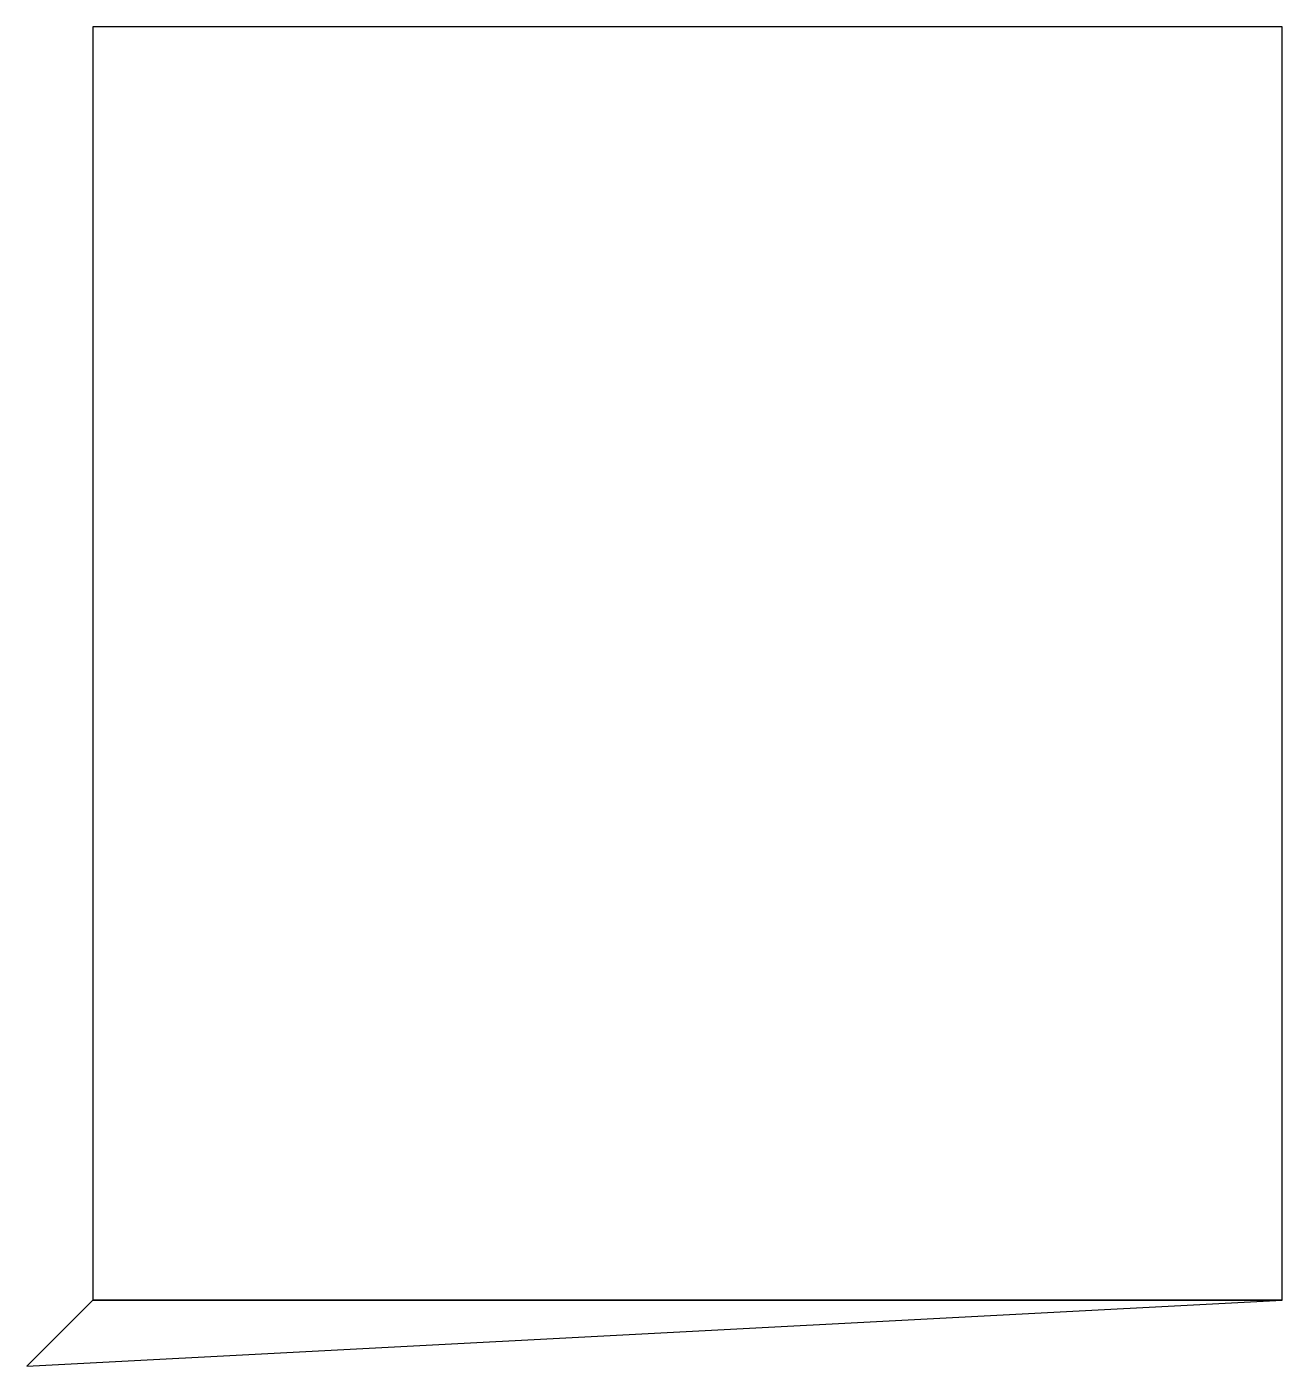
# Model space of a CAD drawing. Header units: millimetres. Extents: x -30 to -1.5, y -19.4 to 11.
import ezdxf

# ---------------------------------------------------------------- set-up
doc = ezdxf.new("R2010")
doc.units = ezdxf.units.MM
doc.layers.get('0').update_dxf_attribs({"linetype": 'CONTINUOUS'})

msp = doc.modelspace()

# ---------------------------------------------------------------- linework, layer by layer
for points in [[(-28.5, -17.9), (-1.5, -17.9), (-1.5, 11), (-28.5, 11)], [(-28.5, -17.9), (-30, -19.4), (-1.5, -17.9)]]:
    msp.add_lwpolyline(points, close=True)

doc.saveas('drawing.dxf')
